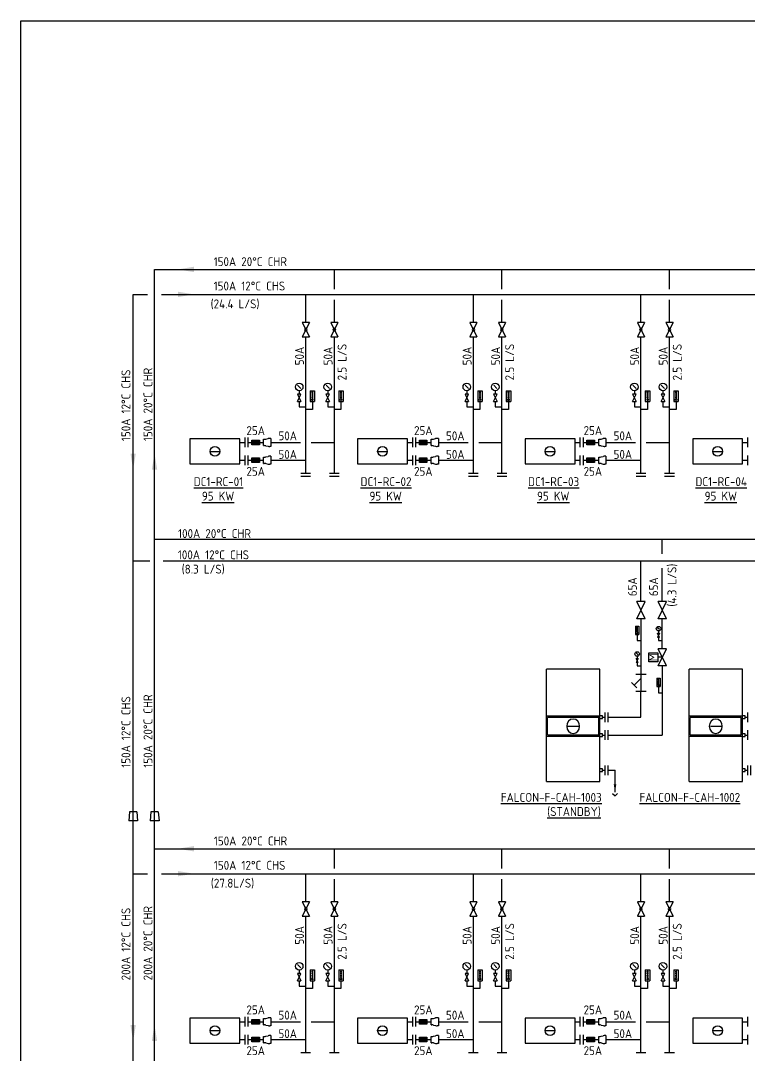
# Model space of a CAD drawing. Extents: x 41366 to 42076, y 84937 to 85507.
# Drawn here: x 41365.6 to 41569.9, y 85216.9 to 85507.1 of the extents above; entities that cross this region are included whole.
import ezdxf
from ezdxf.enums import TextEntityAlignment as Align

# ---------------------------------------------------------------- set-up
doc = ezdxf.new("R2010")
doc.units = 0
doc.header["$LTSCALE"] = 10
for name, color, linetype in [('DETL-TXT', 4, 'Continuous'), ('M-CWTR-9PIPE-R', 110, 'Continuous'), ('M-CWTR-VAVE', 2, 'Continuous'), ('M-EQ-DCC-P2', 22, 'Continuous'), ('M-EQPM-TXT', 4, 'Continuous'), ('M-HVAC-CPIPE', 4, 'Continuous'), ('M-HVAC-EQPM', 22, 'Continuous'), ('M-PIPE-CHWR20', 110, 'Continuous'), ('M-PIPE-CHWS12', 130, 'Continuous'), ('M-PIPE-FITTING', 2, 'Continuous'), ('U-CDA-TXT', 4, 'Continuous'), ('U-CDA-V', 3, 'Continuous'), ('U-CH-V', 3, 'Continuous')]:
    doc.layers.add(name, color=color, linetype=linetype)
doc.styles.add('AA-TXT', font='isocp.shx', dxfattribs={"width": 0.8, "bigfont": 'chineset.shx'})

# ---------------------------------------------------------------- blocks, each defined once
blk = doc.blocks.new('A$C5D640173')
at = {"layer": 'U-CDA-V'}
for p, q in [((0, 0), (0, 2.72)), ((0.88, 0), (0.88, 2.72))]:
    blk.add_line(p, q, dxfattribs=at)

msp = doc.modelspace()

# ---------------------------------------------------------------- linework, layer by layer
for p, q in [((41433.67, 85387.95), (41433.67, 85389.73)), ((41433.67, 85389.73), (41433.89, 85389.73)), ((41434.36, 85389.78), (41434.94, 85389.93)), ((41435.7, 85389.98), (41435.41, 85389.98)), ((41435.7, 85389.98), (41435.7, 85387.7)), ((41480.67, 85387.95), (41480.67, 85389.73)), ((41480.67, 85389.73), (41480.89, 85389.73)), ((41481.36, 85389.78), (41481.94, 85389.93)), ((41482.7, 85389.98), (41482.41, 85389.98)), ((41482.7, 85389.98), (41482.7, 85387.7)), ((41527.67, 85387.95), (41527.67, 85389.73)), ((41527.67, 85389.73), (41527.89, 85389.73)), ((41528.36, 85389.78), (41528.94, 85389.93)), ((41529.7, 85389.98), (41529.41, 85389.98)), ((41529.7, 85389.98), (41529.7, 85387.7)), ((41433.67, 85387.95), (41433.89, 85387.95)), ((41434.36, 85387.89), (41434.94, 85387.75)), ((41435.7, 85387.7), (41435.41, 85387.7)), ((41480.67, 85387.95), (41480.89, 85387.95)), ((41481.36, 85387.89), (41481.94, 85387.75)), ((41482.7, 85387.7), (41482.41, 85387.7)), ((41527.67, 85387.95), (41527.89, 85387.95)), ((41528.36, 85387.89), (41528.94, 85387.75)), ((41529.7, 85387.7), (41529.41, 85387.7)), ((41433.67, 85382.95), (41433.67, 85384.73)), ((41433.67, 85384.73), (41433.89, 85384.73)), ((41434.36, 85384.78), (41434.94, 85384.93)), ((41435.7, 85384.98), (41435.41, 85384.98)), ((41435.7, 85384.98), (41435.7, 85382.7)), ((41480.67, 85382.95), (41480.67, 85384.73)), ((41480.67, 85384.73), (41480.89, 85384.73)), ((41481.36, 85384.78), (41481.94, 85384.93)), ((41482.7, 85384.98), (41482.41, 85384.98)), ((41482.7, 85384.98), (41482.7, 85382.7)), ((41527.67, 85382.95), (41527.67, 85384.73)), ((41527.67, 85384.73), (41527.89, 85384.73)), ((41528.36, 85384.78), (41528.94, 85384.93)), ((41529.7, 85384.98), (41529.41, 85384.98)), ((41529.7, 85384.98), (41529.7, 85382.7)), ((41433.67, 85382.95), (41433.89, 85382.95)), ((41434.36, 85382.89), (41434.94, 85382.75)), ((41435.7, 85382.7), (41435.41, 85382.7)), ((41480.67, 85382.95), (41480.89, 85382.95)), ((41481.36, 85382.89), (41481.94, 85382.75)), ((41482.7, 85382.7), (41482.41, 85382.7)), ((41527.67, 85382.95), (41527.89, 85382.95)), ((41528.36, 85382.89), (41528.94, 85382.75)), ((41529.7, 85382.7), (41529.41, 85382.7)), ((41433.67, 85225.45), (41433.67, 85227.23)), ((41433.67, 85227.23), (41433.89, 85227.23)), ((41434.36, 85227.28), (41434.94, 85227.42)), ((41435.7, 85227.48), (41435.41, 85227.48)), ((41435.7, 85227.48), (41435.7, 85225.2)), ((41480.67, 85225.45), (41480.67, 85227.23)), ((41480.67, 85227.23), (41480.89, 85227.23)), ((41481.36, 85227.28), (41481.94, 85227.42)), ((41482.7, 85227.48), (41482.41, 85227.48)), ((41482.7, 85227.48), (41482.7, 85225.2)), ((41527.67, 85225.45), (41527.67, 85227.23)), ((41527.67, 85227.23), (41527.89, 85227.23)), ((41528.36, 85227.28), (41528.94, 85227.42)), ((41529.7, 85227.48), (41529.41, 85227.48)), ((41529.7, 85227.48), (41529.7, 85225.2)), ((41433.67, 85225.45), (41433.89, 85225.45)), ((41434.36, 85225.39), (41434.94, 85225.25)), ((41435.7, 85225.2), (41435.41, 85225.2)), ((41480.67, 85225.45), (41480.89, 85225.45)), ((41481.36, 85225.39), (41481.94, 85225.25)), ((41482.7, 85225.2), (41482.41, 85225.2)), ((41527.67, 85225.45), (41527.89, 85225.45)), ((41528.36, 85225.39), (41528.94, 85225.25)), ((41529.7, 85225.2), (41529.41, 85225.2)), ((41433.67, 85220.45), (41433.67, 85222.23)), ((41433.67, 85222.23), (41433.89, 85222.23)), ((41434.36, 85222.28), (41434.94, 85222.42)), ((41435.7, 85222.48), (41435.41, 85222.48)), ((41435.7, 85222.48), (41435.7, 85220.2)), ((41480.67, 85220.45), (41480.67, 85222.23)), ((41480.67, 85222.23), (41480.89, 85222.23)), ((41481.36, 85222.28), (41481.94, 85222.42)), ((41482.7, 85222.48), (41482.41, 85222.48)), ((41482.7, 85222.48), (41482.7, 85220.2)), ((41527.67, 85220.45), (41527.67, 85222.23)), ((41527.67, 85222.23), (41527.89, 85222.23)), ((41528.36, 85222.28), (41528.94, 85222.42)), ((41529.7, 85222.48), (41529.41, 85222.48)), ((41529.7, 85222.48), (41529.7, 85220.2)), ((41433.67, 85220.45), (41433.89, 85220.45)), ((41434.36, 85220.39), (41434.94, 85220.25)), ((41435.7, 85220.2), (41435.41, 85220.2)), ((41480.67, 85220.45), (41480.89, 85220.45)), ((41481.36, 85220.39), (41481.94, 85220.25)), ((41482.7, 85220.2), (41482.41, 85220.2)), ((41527.67, 85220.45), (41527.89, 85220.45)), ((41528.36, 85220.39), (41528.94, 85220.25)), ((41529.7, 85220.2), (41529.41, 85220.2))]:
    msp.add_line(p, q)
for centre, start, end in [((41433.89, 85391.73), 270, 283.627), ((41435.41, 85387.98), 90, 103.627), ((41480.89, 85391.73), 270, 283.627), ((41482.41, 85387.98), 90, 103.627), ((41527.89, 85391.73), 270, 283.627), ((41529.41, 85387.98), 90, 103.627), ((41433.89, 85385.95), 76.373, 90), ((41435.41, 85389.7), 256.373, 270), ((41480.89, 85385.95), 76.373, 90), ((41482.41, 85389.7), 256.373, 270), ((41527.89, 85385.95), 76.373, 90), ((41529.41, 85389.7), 256.373, 270), ((41433.89, 85386.73), 270, 283.627), ((41435.41, 85382.98), 90, 103.627), ((41480.89, 85386.73), 270, 283.627), ((41482.41, 85382.98), 90, 103.627), ((41527.89, 85386.73), 270, 283.627), ((41529.41, 85382.98), 90, 103.627), ((41433.89, 85380.95), 76.373, 90), ((41435.41, 85384.7), 256.373, 270), ((41480.89, 85380.95), 76.373, 90), ((41482.41, 85384.7), 256.373, 270), ((41527.89, 85380.95), 76.373, 90), ((41529.41, 85384.7), 256.373, 270), ((41433.89, 85229.23), 270, 283.627), ((41435.41, 85225.48), 90, 103.627), ((41480.89, 85229.23), 270, 283.627), ((41482.41, 85225.48), 90, 103.627), ((41527.89, 85229.23), 270, 283.627), ((41529.41, 85225.48), 90, 103.627), ((41433.89, 85223.45), 76.373, 90), ((41435.41, 85227.2), 256.373, 270), ((41480.89, 85223.45), 76.373, 90), ((41482.41, 85227.2), 256.373, 270), ((41527.89, 85223.45), 76.373, 90), ((41529.41, 85227.2), 256.373, 270), ((41433.89, 85224.23), 270, 283.627), ((41435.41, 85220.48), 90, 103.627), ((41480.89, 85224.23), 270, 283.627), ((41482.41, 85220.48), 90, 103.627), ((41527.89, 85224.23), 270, 283.627), ((41529.41, 85220.48), 90, 103.627), ((41433.89, 85218.45), 76.373, 90), ((41435.41, 85222.2), 256.373, 270), ((41480.89, 85218.45), 76.373, 90), ((41482.41, 85222.2), 256.373, 270), ((41527.89, 85218.45), 76.373, 90), ((41529.41, 85222.2), 256.373, 270)]:
    msp.add_arc(centre, 2, start, end)
at = {"layer": 'DEFPOINTS', "color": 1}
msp.add_lwpolyline([(41365.57, 85507.15), (42076.35, 85507.15), (42076.35, 84936.69), (41365.57, 84936.69)], close=True, dxfattribs=at)
at = {"layer": 'M-CWTR-9PIPE-R'}
for p, q in [((41545.49, 85357.57), (41545.49, 85361.57)), ((41545.49, 85344.19), (41545.49, 85353.57)), ((41545.52, 85330.97), (41545.52, 85339.4)), ((41545.51, 85326.17), (41545.51, 85306.74)), ((41530.32, 85306.74), (41545.51, 85306.74))]:
    msp.add_line(p, q, dxfattribs=at)
at = {"layer": 'M-CWTR-VAVE'}
for p, q in [((41538.34, 85339.39), (41540.74, 85344.19)), ((41540.74, 85339.39), (41538.34, 85344.19)), ((41540.74, 85344.19), (41538.34, 85344.19)), ((41544.33, 85339.39), (41546.73, 85344.19)), ((41546.73, 85339.39), (41544.33, 85344.19)), ((41546.73, 85344.19), (41544.33, 85344.19)), ((41537.98, 85337.35), (41538.95, 85337.35)), ((41537.98, 85337.35), (41538.95, 85337.35)), ((41537.98, 85337.35), (41537.98, 85335)), ((41537.98, 85337.35), (41537.98, 85335)), ((41538.27, 85337.04), (41538.66, 85337.04)), ((41538.27, 85337.04), (41538.66, 85337.04)), ((41538.27, 85336.64), (41538.66, 85336.64)), ((41538.27, 85336.64), (41538.66, 85336.64)), ((41540.74, 85339.39), (41538.34, 85339.39)), ((41538.47, 85337.15), (41538.47, 85335.53)), ((41538.47, 85337.15), (41538.47, 85335.53)), ((41538.95, 85337.35), (41538.95, 85335)), ((41538.95, 85337.35), (41538.95, 85335)), ((41544.74, 85336.33), (41544.19, 85336.88)), ((41546.73, 85339.39), (41544.33, 85339.39)), ((41537.98, 85335), (41538.95, 85335)), ((41537.98, 85335), (41538.95, 85335)), ((41538.27, 85336.25), (41538.66, 85336.25)), ((41538.27, 85336.25), (41538.66, 85336.25)), ((41538.27, 85335.86), (41538.66, 85335.86)), ((41538.27, 85335.86), (41538.66, 85335.86)), ((41538.47, 85335), (41538.47, 85333.26)), ((41538.47, 85335), (41538.47, 85333.26)), ((41544.77, 85335.36), (41544.17, 85334.16)), ((41544.77, 85334.16), (41544.17, 85335.36)), ((41544.17, 85335.36), (41544.77, 85335.36)), ((41544.77, 85334.16), (41544.17, 85334.16)), ((41544.47, 85335.97), (41544.47, 85335.36)), ((41544.47, 85334.16), (41544.47, 85333.26)), ((41538.47, 85333.26), (41539.51, 85333.26)), ((41544.32, 85326.17), (41546.72, 85330.97)), ((41546.72, 85326.17), (41544.32, 85330.97)), ((41546.72, 85330.97), (41544.32, 85330.97)), ((41544.47, 85333.26), (41545.51, 85333.26)), ((41538.77, 85328.27), (41538.17, 85327.07)), ((41538.77, 85327.07), (41538.17, 85328.27)), ((41538.17, 85328.27), (41538.77, 85328.27)), ((41538.74, 85329.23), (41538.19, 85329.79)), ((41538.47, 85328.87), (41538.47, 85328.27)), ((41538.77, 85327.07), (41538.17, 85327.07)), ((41538.47, 85327.07), (41538.47, 85326.17)), ((41538.47, 85326.17), (41539.51, 85326.17)), ((41546.72, 85326.17), (41544.32, 85326.17)), ((41539.53, 85322.67), (41537.62, 85320.77)), ((41541.03, 85323.77), (41538.06, 85323.77)), ((41539.53, 85323.77), (41539.53, 85318.97)), ((41543.98, 85322.72), (41544.95, 85322.72)), ((41543.98, 85322.72), (41544.95, 85322.72)), ((41543.98, 85322.72), (41543.98, 85320.37)), ((41543.98, 85322.72), (41543.98, 85320.37)), ((41544.27, 85322.4), (41544.66, 85322.4)), ((41544.27, 85322.4), (41544.66, 85322.4)), ((41544.47, 85322.52), (41544.47, 85320.9)), ((41544.47, 85322.52), (41544.47, 85320.9)), ((41544.95, 85322.72), (41544.95, 85320.37)), ((41544.95, 85322.72), (41544.95, 85320.37)), ((41536.86, 85321.53), (41538.38, 85320.01)), ((41543.98, 85320.37), (41544.95, 85320.37)), ((41543.98, 85320.37), (41544.95, 85320.37)), ((41544.27, 85322.01), (41544.66, 85322.01)), ((41544.27, 85322.01), (41544.66, 85322.01)), ((41544.27, 85321.62), (41544.66, 85321.62)), ((41544.27, 85321.62), (41544.66, 85321.62)), ((41544.27, 85321.23), (41544.66, 85321.23)), ((41544.27, 85321.23), (41544.66, 85321.23)), ((41544.47, 85320.37), (41544.47, 85318.63)), ((41544.47, 85320.37), (41544.47, 85318.63)), ((41541.03, 85318.97), (41538.06, 85318.97)), ((41544.47, 85318.63), (41545.51, 85318.63))]:
    msp.add_line(p, q, dxfattribs=at)
for centre, radius in [((41544.47, 85336.6), 0.637), ((41538.47, 85335.36), 0.174), ((41538.47, 85335.36), 0.174), ((41538.47, 85329.51), 0.637), ((41544.47, 85320.73), 0.174), ((41544.47, 85320.73), 0.174)]:
    msp.add_circle(centre, radius, dxfattribs=at)
at = {"layer": 'M-EQ-DCC-P2'}
for p, q in [((41427.03, 85389.84), (41413.03, 85389.84)), ((41413.03, 85389.84), (41413.03, 85382.84)), ((41427.03, 85382.84), (41427.03, 85389.84)), ((41428.5, 85387.48), (41428.5, 85390.2)), ((41474.03, 85389.84), (41460.03, 85389.84)), ((41460.03, 85389.84), (41460.03, 85382.84)), ((41474.03, 85382.84), (41474.03, 85389.84)), ((41475.5, 85387.48), (41475.5, 85390.2)), ((41521.03, 85389.84), (41507.03, 85389.84)), ((41507.03, 85389.84), (41507.03, 85382.84)), ((41521.03, 85382.84), (41521.03, 85389.84)), ((41522.5, 85387.48), (41522.5, 85390.2)), ((41568.03, 85389.84), (41554.03, 85389.84)), ((41554.03, 85389.84), (41554.03, 85382.84)), ((41568.03, 85382.84), (41568.03, 85389.84)), ((41569.5, 85387.48), (41569.5, 85390.2)), ((41418.82, 85386.34), (41421.25, 85386.34)), ((41427.03, 85388.84), (41428.5, 85388.84)), ((41465.82, 85386.34), (41468.25, 85386.34)), ((41474.03, 85388.84), (41475.5, 85388.84)), ((41512.82, 85386.34), (41515.25, 85386.34)), ((41521.03, 85388.84), (41522.5, 85388.84)), ((41559.82, 85386.34), (41562.25, 85386.34)), ((41568.03, 85388.84), (41569.5, 85388.84)), ((41427.03, 85383.84), (41428.5, 85383.84)), ((41428.5, 85382.48), (41428.5, 85385.2)), ((41474.03, 85383.84), (41475.5, 85383.84)), ((41475.5, 85382.48), (41475.5, 85385.2)), ((41521.03, 85383.84), (41522.5, 85383.84)), ((41522.5, 85382.48), (41522.5, 85385.2)), ((41568.03, 85383.84), (41569.5, 85383.84)), ((41569.5, 85382.48), (41569.5, 85385.2)), ((41413.03, 85382.84), (41427.03, 85382.84)), ((41460.03, 85382.84), (41474.03, 85382.84)), ((41507.03, 85382.84), (41521.03, 85382.84)), ((41554.03, 85382.84), (41568.03, 85382.84)), ((41427.03, 85227.34), (41413.03, 85227.34)), ((41413.03, 85227.34), (41413.03, 85220.34)), ((41427.03, 85220.34), (41427.03, 85227.34)), ((41427.03, 85226.34), (41428.5, 85226.34)), ((41428.5, 85224.98), (41428.5, 85227.7)), ((41474.03, 85227.34), (41460.03, 85227.34)), ((41460.03, 85227.34), (41460.03, 85220.34)), ((41474.03, 85220.34), (41474.03, 85227.34)), ((41474.03, 85226.34), (41475.5, 85226.34)), ((41475.5, 85224.98), (41475.5, 85227.7)), ((41521.03, 85227.34), (41507.03, 85227.34)), ((41507.03, 85227.34), (41507.03, 85220.34)), ((41521.03, 85220.34), (41521.03, 85227.34)), ((41521.03, 85226.34), (41522.5, 85226.34)), ((41522.5, 85224.98), (41522.5, 85227.7)), ((41568.03, 85227.34), (41554.03, 85227.34)), ((41554.03, 85227.34), (41554.03, 85220.34)), ((41568.03, 85220.34), (41568.03, 85227.34)), ((41568.03, 85226.34), (41569.5, 85226.34)), ((41569.5, 85224.98), (41569.5, 85227.7)), ((41418.82, 85223.84), (41421.25, 85223.84)), ((41465.82, 85223.84), (41468.25, 85223.84)), ((41512.82, 85223.84), (41515.25, 85223.84)), ((41559.82, 85223.84), (41562.25, 85223.84)), ((41427.03, 85221.34), (41428.5, 85221.34)), ((41428.5, 85219.98), (41428.5, 85222.7)), ((41474.03, 85221.34), (41475.5, 85221.34)), ((41475.5, 85219.98), (41475.5, 85222.7)), ((41521.03, 85221.34), (41522.5, 85221.34)), ((41522.5, 85219.98), (41522.5, 85222.7)), ((41568.03, 85221.34), (41569.5, 85221.34)), ((41569.5, 85219.98), (41569.5, 85222.7)), ((41413.03, 85220.34), (41427.03, 85220.34)), ((41460.03, 85220.34), (41474.03, 85220.34)), ((41507.03, 85220.34), (41521.03, 85220.34)), ((41554.03, 85220.34), (41568.03, 85220.34))]:
    msp.add_line(p, q, dxfattribs=at)
for centre in [(41420.03, 85386.34), (41467.03, 85386.34), (41514.03, 85386.34), (41561.03, 85386.34), (41420.03, 85223.84), (41467.03, 85223.84), (41514.03, 85223.84), (41561.03, 85223.84)]:
    msp.add_circle(centre, 1.36, dxfattribs=at)
at = {"layer": 'M-HVAC-CPIPE'}
for p in [(41530.34, 85296.87), (41532.25, 85290.75)]:
    msp.add_line(p, (41532.25, 85296.87), dxfattribs=at)
at = {"layer": 'M-HVAC-EQPM'}
for p, q in [((41513.01, 85293.73), (41513.01, 85325.24)), ((41528.01, 85325.24), (41513.01, 85325.24)), ((41528.01, 85293.73), (41528.01, 85325.24)), ((41553.01, 85293.73), (41553.01, 85325.24)), ((41568.01, 85325.24), (41553.01, 85325.24)), ((41568.01, 85293.73), (41568.01, 85325.24)), ((41528.01, 85312.06), (41513.01, 85312.06)), ((41513.35, 85306.79), (41513.35, 85311.68)), ((41527.67, 85311.68), (41513.35, 85311.68)), ((41527.67, 85306.79), (41527.67, 85311.68)), ((41528.76, 85312.12), (41528.01, 85312.12)), ((41528.01, 85311.36), (41528.76, 85311.36)), ((41528.76, 85311.36), (41528.76, 85312.12)), ((41528.76, 85311.74), (41529.46, 85311.74)), ((41568.01, 85312.06), (41553.01, 85312.06)), ((41553.35, 85306.79), (41553.35, 85311.68)), ((41567.67, 85311.68), (41553.35, 85311.68)), ((41567.67, 85306.79), (41567.67, 85311.68)), ((41568.76, 85312.12), (41568.01, 85312.12)), ((41568.01, 85311.36), (41568.76, 85311.36)), ((41568.76, 85311.36), (41568.76, 85312.12)), ((41568.76, 85311.74), (41569.46, 85311.74)), ((41518.99, 85309.24), (41522.02, 85309.24)), ((41558.99, 85309.24), (41562.02, 85309.24)), ((41513.01, 85306.42), (41528.01, 85306.42)), ((41513.35, 85306.79), (41527.67, 85306.79)), ((41528.76, 85307.12), (41528.01, 85307.12)), ((41528.01, 85306.36), (41528.76, 85306.36)), ((41528.76, 85306.36), (41528.76, 85307.12)), ((41528.76, 85306.74), (41529.46, 85306.74)), ((41553.01, 85306.42), (41568.01, 85306.42)), ((41553.35, 85306.79), (41567.67, 85306.79)), ((41568.76, 85307.12), (41568.01, 85307.12)), ((41568.01, 85306.36), (41568.76, 85306.36)), ((41568.76, 85306.36), (41568.76, 85307.12)), ((41568.76, 85306.74), (41569.46, 85306.74)), ((41528.76, 85297.25), (41528.01, 85297.25)), ((41528.01, 85296.49), (41528.76, 85296.49)), ((41528.76, 85296.49), (41528.76, 85297.25)), ((41528.76, 85296.87), (41529.46, 85296.87)), ((41568.76, 85297.25), (41568.01, 85297.25)), ((41568.01, 85296.49), (41568.76, 85296.49)), ((41568.76, 85296.49), (41568.76, 85297.25)), ((41568.76, 85296.87), (41569.46, 85296.87)), ((41513.01, 85293.73), (41528.01, 85293.73)), ((41553.01, 85293.73), (41568.01, 85293.73))]:
    msp.add_line(p, q, dxfattribs=at)
at = {"layer": 'M-HVAC-EQPM', "extrusion": (0, 0, -1)}
for centre in [(41520.51, 85309.24), (41560.51, 85309.24)]:
    msp.add_ellipse(centre, major_axis=(0, 2.02), ratio=0.9, start_param=-1.570796, end_param=4.712389, dxfattribs=at)
at = {"layer": 'M-PIPE-CHWR20', "ltscale": 0.1}
for p, q in [((41403.1, 85437.37), (41978.39, 85437.37)), ((41403.1, 85339.4), (41403.1, 85437.37)), ((41453.53, 85431.87), (41453.53, 85437.37)), ((41500.53, 85431.87), (41500.53, 85437.37)), ((41547.53, 85431.87), (41547.53, 85437.37)), ((41453.53, 85422.49), (41453.53, 85428.87)), ((41500.53, 85422.49), (41500.53, 85428.87)), ((41547.53, 85422.49), (41547.53, 85428.87)), ((41453.53, 85380.25), (41453.53, 85418.49)), ((41500.53, 85380.25), (41500.53, 85418.49)), ((41547.53, 85380.25), (41547.53, 85418.49)), ((41429.38, 85387.48), (41429.38, 85390.2)), ((41476.38, 85387.48), (41476.38, 85390.2)), ((41523.38, 85387.48), (41523.38, 85390.2)), ((41429.38, 85388.84), (41430.38, 85388.84)), ((41432.51, 85388.84), (41433.67, 85388.84)), ((41435.7, 85388.84), (41444.03, 85388.84)), ((41447.03, 85388.84), (41453.53, 85388.84)), ((41476.38, 85388.84), (41477.38, 85388.84)), ((41479.51, 85388.84), (41480.67, 85388.84)), ((41482.7, 85388.84), (41491.03, 85388.84)), ((41494.03, 85388.84), (41500.53, 85388.84)), ((41523.38, 85388.84), (41524.38, 85388.84)), ((41526.51, 85388.84), (41527.67, 85388.84)), ((41529.7, 85388.84), (41538.03, 85388.84)), ((41541.03, 85388.84), (41547.53, 85388.84)), ((41452.17, 85380.25), (41454.89, 85380.25)), ((41499.17, 85380.25), (41501.89, 85380.25)), ((41546.17, 85380.25), (41548.89, 85380.25)), ((41452.17, 85379.37), (41454.89, 85379.37)), ((41499.17, 85379.37), (41501.89, 85379.37)), ((41546.17, 85379.37), (41548.89, 85379.37)), ((41625.49, 85361.57), (41403.1, 85361.57)), ((41403.1, 85094.94), (41403.1, 85339.4)), ((41402.1, 85285.2), (41401.85, 85282.7)), ((41404.11, 85285.2), (41402.1, 85285.2)), ((41404.11, 85285.2), (41404.36, 85282.7)), ((41404.36, 85282.7), (41401.85, 85282.7)), ((41403.1, 85274.87), (42067.8, 85274.87)), ((41453.53, 85269.37), (41453.53, 85274.87)), ((41500.53, 85269.37), (41500.53, 85274.87)), ((41547.53, 85269.37), (41547.53, 85274.87)), ((41453.53, 85259.99), (41453.53, 85266.37)), ((41500.53, 85259.99), (41500.53, 85266.37)), ((41547.53, 85259.99), (41547.53, 85266.37)), ((41453.53, 85217.75), (41453.53, 85255.99)), ((41500.53, 85217.75), (41500.53, 85255.99)), ((41547.53, 85217.75), (41547.53, 85255.99)), ((41429.38, 85224.98), (41429.38, 85227.7)), ((41429.38, 85226.34), (41430.38, 85226.34)), ((41432.51, 85226.34), (41433.67, 85226.34)), ((41435.7, 85226.34), (41444.03, 85226.34)), ((41447.03, 85226.34), (41453.53, 85226.34)), ((41476.38, 85224.98), (41476.38, 85227.7)), ((41476.38, 85226.34), (41477.38, 85226.34)), ((41479.51, 85226.34), (41480.67, 85226.34)), ((41482.7, 85226.34), (41491.03, 85226.34)), ((41494.03, 85226.34), (41500.53, 85226.34)), ((41523.38, 85224.98), (41523.38, 85227.7)), ((41523.38, 85226.34), (41524.38, 85226.34)), ((41526.51, 85226.34), (41527.67, 85226.34)), ((41529.7, 85226.34), (41538.03, 85226.34)), ((41541.03, 85226.34), (41547.53, 85226.34)), ((41452.17, 85217.75), (41454.89, 85217.75)), ((41499.17, 85217.75), (41501.89, 85217.75)), ((41546.17, 85217.75), (41548.89, 85217.75))]:
    msp.add_line(p, q, dxfattribs=at)
for points in [[(41414.14, 85438.12), (41409.64, 85437.37), (41414.14, 85436.62)], [(41402.35, 85381.23), (41403.1, 85385.73), (41403.85, 85381.23)], [(41414.14, 85275.62), (41409.64, 85274.87), (41414.14, 85274.12)], [(41402.35, 85220.92), (41403.1, 85225.42), (41403.85, 85220.92)]]:
    msp.add_solid(points, dxfattribs=at)
at = {"layer": 'M-PIPE-CHWS12', "ltscale": 0.1}
for p, q in [((41397.1, 85430.37), (41401.1, 85430.37)), ((41397.1, 85339.4), (41397.1, 85430.37)), ((41405.1, 85430.37), (41978.39, 85430.37)), ((41445.53, 85422.49), (41445.53, 85430.37)), ((41492.53, 85422.49), (41492.53, 85430.37)), ((41539.53, 85422.49), (41539.53, 85430.37)), ((41445.53, 85380.25), (41445.53, 85418.49)), ((41492.53, 85380.25), (41492.53, 85418.49)), ((41539.53, 85380.25), (41539.53, 85418.49)), ((41429.38, 85382.48), (41429.38, 85385.2)), ((41429.38, 85383.84), (41430.38, 85383.84)), ((41432.51, 85383.84), (41433.67, 85383.84)), ((41435.7, 85383.84), (41445.53, 85383.84)), ((41476.38, 85382.48), (41476.38, 85385.2)), ((41476.38, 85383.84), (41477.38, 85383.84)), ((41479.51, 85383.84), (41480.67, 85383.84)), ((41482.7, 85383.84), (41492.53, 85383.84)), ((41523.38, 85382.48), (41523.38, 85385.2)), ((41523.38, 85383.84), (41524.38, 85383.84)), ((41526.51, 85383.84), (41527.67, 85383.84)), ((41529.7, 85383.84), (41539.53, 85383.84)), ((41444.17, 85380.25), (41446.89, 85380.25)), ((41491.17, 85380.25), (41493.89, 85380.25)), ((41538.17, 85380.25), (41540.89, 85380.25)), ((41444.17, 85379.37), (41446.89, 85379.37)), ((41491.17, 85379.37), (41493.89, 85379.37)), ((41538.17, 85379.37), (41540.89, 85379.37)), ((41401.74, 85355.57), (41397.1, 85355.57)), ((41619.53, 85355.57), (41405.51, 85355.57)), ((41539.53, 85344.19), (41539.53, 85355.57)), ((41397.1, 85094.94), (41397.1, 85339.4)), ((41539.53, 85339.4), (41539.53, 85323.77)), ((41539.51, 85311.74), (41539.51, 85318.97)), ((41530.34, 85311.74), (41539.51, 85311.74)), ((41396.1, 85285.2), (41395.85, 85282.7)), ((41398.11, 85285.2), (41396.1, 85285.2)), ((41398.11, 85285.2), (41398.36, 85282.7)), ((41398.36, 85282.7), (41395.85, 85282.7)), ((41397.1, 85267.87), (41401.1, 85267.87)), ((41405.1, 85267.87), (42067.8, 85267.87)), ((41445.53, 85259.99), (41445.53, 85267.87)), ((41492.53, 85259.99), (41492.53, 85267.87)), ((41539.53, 85259.99), (41539.53, 85267.87)), ((41445.53, 85217.75), (41445.53, 85255.99)), ((41492.53, 85217.75), (41492.53, 85255.99)), ((41539.53, 85217.75), (41539.53, 85255.99)), ((41429.38, 85219.98), (41429.38, 85222.7)), ((41429.38, 85221.34), (41430.38, 85221.34)), ((41432.51, 85221.34), (41433.67, 85221.34)), ((41435.7, 85221.34), (41445.53, 85221.34)), ((41476.38, 85219.98), (41476.38, 85222.7)), ((41476.38, 85221.34), (41477.38, 85221.34)), ((41479.51, 85221.34), (41480.67, 85221.34)), ((41482.7, 85221.34), (41492.53, 85221.34)), ((41523.38, 85219.98), (41523.38, 85222.7)), ((41523.38, 85221.34), (41524.38, 85221.34)), ((41526.51, 85221.34), (41527.67, 85221.34)), ((41529.7, 85221.34), (41539.53, 85221.34)), ((41444.17, 85217.75), (41446.89, 85217.75)), ((41491.17, 85217.75), (41493.89, 85217.75)), ((41538.17, 85217.75), (41540.89, 85217.75))]:
    msp.add_line(p, q, dxfattribs=at)
for points in [[(41409.64, 85431.12), (41414.14, 85430.37), (41409.64, 85429.62)], [(41396.35, 85385.73), (41397.1, 85381.23), (41397.85, 85385.73)], [(41409.64, 85268.62), (41414.14, 85267.87), (41409.64, 85267.12)], [(41396.35, 85225.42), (41397.1, 85220.92), (41397.85, 85225.42)]]:
    msp.add_solid(points, dxfattribs=at)
at = {"layer": 'M-PIPE-FITTING', "ltscale": 0.1}
for p, q in [((41446.53, 85422.49), (41444.53, 85422.49)), ((41446.53, 85422.49), (41444.53, 85418.49)), ((41444.53, 85422.49), (41446.53, 85418.49)), ((41454.53, 85422.49), (41452.53, 85422.49)), ((41454.53, 85422.49), (41452.53, 85418.49)), ((41452.53, 85422.49), (41454.53, 85418.49)), ((41493.53, 85422.49), (41491.53, 85422.49)), ((41493.53, 85422.49), (41491.53, 85418.49)), ((41491.53, 85422.49), (41493.53, 85418.49)), ((41501.53, 85422.49), (41499.53, 85422.49)), ((41501.53, 85422.49), (41499.53, 85418.49)), ((41499.53, 85422.49), (41501.53, 85418.49)), ((41540.53, 85422.49), (41538.53, 85422.49)), ((41540.53, 85422.49), (41538.53, 85418.49)), ((41538.53, 85422.49), (41540.53, 85418.49)), ((41548.53, 85422.49), (41546.53, 85422.49)), ((41548.53, 85422.49), (41546.53, 85418.49)), ((41546.53, 85422.49), (41548.53, 85418.49)), ((41444.53, 85418.49), (41446.53, 85418.49)), ((41452.53, 85418.49), (41454.53, 85418.49)), ((41491.53, 85418.49), (41493.53, 85418.49)), ((41499.53, 85418.49), (41501.53, 85418.49)), ((41538.53, 85418.49), (41540.53, 85418.49)), ((41546.53, 85418.49), (41548.53, 85418.49)), ((41444.14, 85403.95), (41443.22, 85404.87)), ((41446.75, 85403.36), (41448, 85403.36)), ((41446.75, 85403.36), (41446.75, 85400.35)), ((41448, 85403.36), (41448, 85400.35)), ((41452.14, 85403.95), (41451.22, 85404.87)), ((41454.75, 85403.36), (41456, 85403.36)), ((41454.75, 85403.36), (41454.75, 85400.35)), ((41456, 85403.36), (41456, 85400.35)), ((41491.14, 85403.95), (41490.22, 85404.87)), ((41493.75, 85403.36), (41495, 85403.36)), ((41493.75, 85403.36), (41493.75, 85400.35)), ((41495, 85403.36), (41495, 85400.35)), ((41499.14, 85403.95), (41498.22, 85404.87)), ((41501.75, 85403.36), (41503, 85403.36)), ((41501.75, 85403.36), (41501.75, 85400.35)), ((41503, 85403.36), (41503, 85400.35)), ((41538.14, 85403.95), (41537.22, 85404.87)), ((41540.75, 85403.36), (41542, 85403.36)), ((41540.75, 85403.36), (41540.75, 85400.35)), ((41542, 85403.36), (41542, 85400.35)), ((41546.14, 85403.95), (41545.22, 85404.87)), ((41548.75, 85403.36), (41550, 85403.36)), ((41548.75, 85403.36), (41548.75, 85400.35)), ((41550, 85403.36), (41550, 85400.35)), ((41444.18, 85402.35), (41443.18, 85402.35)), ((41443.18, 85400.35), (41444.18, 85402.35)), ((41443.18, 85402.35), (41444.18, 85400.35)), ((41443.68, 85403.35), (41443.68, 85402.35)), ((41447.12, 85402.96), (41447.63, 85402.96)), ((41447.12, 85402.45), (41447.63, 85402.45)), ((41447.12, 85401.95), (41447.63, 85401.95)), ((41447.12, 85401.45), (41447.63, 85401.45)), ((41447.38, 85403.1), (41447.38, 85401.03)), ((41452.18, 85402.35), (41451.18, 85402.35)), ((41451.18, 85400.35), (41452.18, 85402.35)), ((41451.18, 85402.35), (41452.18, 85400.35)), ((41451.68, 85403.35), (41451.68, 85402.35)), ((41455.12, 85402.96), (41455.63, 85402.96)), ((41455.12, 85402.45), (41455.63, 85402.45)), ((41455.12, 85401.95), (41455.63, 85401.95)), ((41455.12, 85401.45), (41455.63, 85401.45)), ((41455.38, 85403.1), (41455.38, 85401.03)), ((41491.18, 85402.35), (41490.18, 85402.35)), ((41490.18, 85400.35), (41491.18, 85402.35)), ((41490.18, 85402.35), (41491.18, 85400.35)), ((41490.68, 85403.35), (41490.68, 85402.35)), ((41494.12, 85402.96), (41494.63, 85402.96)), ((41494.12, 85402.45), (41494.63, 85402.45)), ((41494.12, 85401.95), (41494.63, 85401.95)), ((41494.12, 85401.45), (41494.63, 85401.45)), ((41494.38, 85403.1), (41494.38, 85401.03)), ((41499.18, 85402.35), (41498.18, 85402.35)), ((41498.18, 85400.35), (41499.18, 85402.35)), ((41498.18, 85402.35), (41499.18, 85400.35)), ((41498.68, 85403.35), (41498.68, 85402.35)), ((41502.12, 85402.96), (41502.63, 85402.96)), ((41502.12, 85402.45), (41502.63, 85402.45)), ((41502.12, 85401.95), (41502.63, 85401.95)), ((41502.12, 85401.45), (41502.63, 85401.45)), ((41502.38, 85403.1), (41502.38, 85401.03)), ((41538.18, 85402.35), (41537.18, 85402.35)), ((41537.18, 85400.35), (41538.18, 85402.35)), ((41537.18, 85402.35), (41538.18, 85400.35)), ((41537.68, 85403.35), (41537.68, 85402.35)), ((41541.12, 85402.96), (41541.63, 85402.96)), ((41541.12, 85402.45), (41541.63, 85402.45)), ((41541.12, 85401.95), (41541.63, 85401.95)), ((41541.12, 85401.45), (41541.63, 85401.45)), ((41541.38, 85403.1), (41541.38, 85401.03)), ((41546.18, 85402.35), (41545.18, 85402.35)), ((41545.18, 85400.35), (41546.18, 85402.35)), ((41545.18, 85402.35), (41546.18, 85400.35)), ((41545.68, 85403.35), (41545.68, 85402.35)), ((41549.12, 85402.96), (41549.63, 85402.96)), ((41549.12, 85402.45), (41549.63, 85402.45)), ((41549.12, 85401.95), (41549.63, 85401.95)), ((41549.12, 85401.45), (41549.63, 85401.45)), ((41549.38, 85403.1), (41549.38, 85401.03)), ((41443.18, 85400.35), (41444.18, 85400.35)), ((41443.68, 85400.35), (41443.68, 85398.84)), ((41443.68, 85398.84), (41445.53, 85398.84)), ((41447.38, 85398.12), (41445.53, 85398.12)), ((41446.75, 85400.35), (41448, 85400.35)), ((41447.38, 85400.35), (41447.38, 85398.12)), ((41451.18, 85400.35), (41452.18, 85400.35)), ((41451.68, 85400.35), (41451.68, 85398.84)), ((41451.68, 85398.84), (41453.53, 85398.84)), ((41455.38, 85398.12), (41453.53, 85398.12)), ((41454.75, 85400.35), (41456, 85400.35)), ((41455.38, 85400.35), (41455.38, 85398.12)), ((41490.18, 85400.35), (41491.18, 85400.35)), ((41490.68, 85400.35), (41490.68, 85398.84)), ((41490.68, 85398.84), (41492.53, 85398.84)), ((41494.38, 85398.12), (41492.53, 85398.12)), ((41493.75, 85400.35), (41495, 85400.35)), ((41494.38, 85400.35), (41494.38, 85398.12)), ((41498.18, 85400.35), (41499.18, 85400.35)), ((41498.68, 85400.35), (41498.68, 85398.84)), ((41498.68, 85398.84), (41500.53, 85398.84)), ((41502.38, 85398.12), (41500.53, 85398.12)), ((41501.75, 85400.35), (41503, 85400.35)), ((41502.38, 85400.35), (41502.38, 85398.12)), ((41537.18, 85400.35), (41538.18, 85400.35)), ((41537.68, 85400.35), (41537.68, 85398.84)), ((41537.68, 85398.84), (41539.53, 85398.84)), ((41541.38, 85398.12), (41539.53, 85398.12)), ((41540.75, 85400.35), (41542, 85400.35)), ((41541.38, 85400.35), (41541.38, 85398.12)), ((41545.18, 85400.35), (41546.18, 85400.35)), ((41545.68, 85400.35), (41545.68, 85398.84)), ((41545.68, 85398.84), (41547.53, 85398.84)), ((41549.38, 85398.12), (41547.53, 85398.12)), ((41548.75, 85400.35), (41550, 85400.35)), ((41549.38, 85400.35), (41549.38, 85398.12)), ((41430.38, 85389.5), (41432.51, 85389.5)), ((41430.38, 85388.17), (41430.38, 85389.5)), ((41430.38, 85389.24), (41430.65, 85389.5)), ((41430.38, 85388.77), (41431.12, 85389.5)), ((41430.38, 85388.3), (41431.59, 85389.5)), ((41431.3, 85388.17), (41430.38, 85389.09)), ((41431.78, 85388.17), (41430.44, 85389.5)), ((41430.72, 85388.17), (41432.06, 85389.5)), ((41432.25, 85388.17), (41430.91, 85389.5)), ((41431.19, 85388.17), (41432.51, 85389.49)), ((41432.51, 85388.38), (41431.38, 85389.5)), ((41431.66, 85388.17), (41432.51, 85389.02)), ((41432.51, 85388.85), (41431.85, 85389.5)), ((41432.51, 85389.32), (41432.32, 85389.5)), ((41432.51, 85389.5), (41432.51, 85388.17)), ((41477.38, 85389.5), (41479.51, 85389.5)), ((41477.38, 85388.17), (41477.38, 85389.5)), ((41477.38, 85389.24), (41477.65, 85389.5)), ((41477.38, 85388.77), (41478.12, 85389.5)), ((41477.38, 85388.3), (41478.59, 85389.5)), ((41478.3, 85388.17), (41477.38, 85389.09)), ((41478.78, 85388.17), (41477.44, 85389.5)), ((41477.72, 85388.17), (41479.06, 85389.5)), ((41479.25, 85388.17), (41477.91, 85389.5)), ((41478.19, 85388.17), (41479.51, 85389.49)), ((41479.51, 85388.38), (41478.38, 85389.5)), ((41478.66, 85388.17), (41479.51, 85389.02)), ((41479.51, 85388.85), (41478.85, 85389.5)), ((41479.51, 85389.32), (41479.32, 85389.5)), ((41479.51, 85389.5), (41479.51, 85388.17)), ((41524.38, 85389.5), (41526.51, 85389.5)), ((41524.38, 85388.17), (41524.38, 85389.5)), ((41524.38, 85389.24), (41524.65, 85389.5)), ((41524.38, 85388.77), (41525.12, 85389.5)), ((41524.38, 85388.3), (41525.59, 85389.5)), ((41525.3, 85388.17), (41524.38, 85389.09)), ((41525.78, 85388.17), (41524.44, 85389.5)), ((41524.72, 85388.17), (41526.06, 85389.5)), ((41526.25, 85388.17), (41524.91, 85389.5)), ((41525.19, 85388.17), (41526.51, 85389.49)), ((41526.51, 85388.38), (41525.38, 85389.5)), ((41525.66, 85388.17), (41526.51, 85389.02)), ((41526.51, 85388.85), (41525.85, 85389.5)), ((41526.51, 85389.32), (41526.32, 85389.5)), ((41526.51, 85389.5), (41526.51, 85388.17)), ((41430.83, 85388.17), (41430.38, 85388.62)), ((41432.51, 85388.17), (41430.38, 85388.17)), ((41432.14, 85388.17), (41432.51, 85388.55)), ((41477.83, 85388.17), (41477.38, 85388.62)), ((41479.51, 85388.17), (41477.38, 85388.17)), ((41479.14, 85388.17), (41479.51, 85388.55)), ((41524.83, 85388.17), (41524.38, 85388.62)), ((41526.51, 85388.17), (41524.38, 85388.17)), ((41526.14, 85388.17), (41526.51, 85388.55)), ((41430.38, 85384.5), (41432.51, 85384.5)), ((41430.38, 85383.17), (41430.38, 85384.5)), ((41430.38, 85384.24), (41430.65, 85384.5)), ((41430.38, 85383.77), (41431.12, 85384.5)), ((41430.38, 85383.3), (41431.59, 85384.5)), ((41431.3, 85383.17), (41430.38, 85384.09)), ((41430.83, 85383.17), (41430.38, 85383.62)), ((41432.51, 85383.17), (41430.38, 85383.17)), ((41431.78, 85383.17), (41430.44, 85384.5)), ((41430.72, 85383.17), (41432.06, 85384.5)), ((41432.25, 85383.17), (41430.91, 85384.5)), ((41431.19, 85383.17), (41432.51, 85384.49)), ((41432.51, 85383.38), (41431.38, 85384.5)), ((41431.66, 85383.17), (41432.51, 85384.02)), ((41432.51, 85383.85), (41431.85, 85384.5)), ((41432.14, 85383.17), (41432.51, 85383.55)), ((41432.51, 85384.32), (41432.32, 85384.5)), ((41432.51, 85384.5), (41432.51, 85383.17)), ((41477.38, 85384.5), (41479.51, 85384.5)), ((41477.38, 85383.17), (41477.38, 85384.5)), ((41477.38, 85384.24), (41477.65, 85384.5)), ((41477.38, 85383.77), (41478.12, 85384.5)), ((41477.38, 85383.3), (41478.59, 85384.5)), ((41478.3, 85383.17), (41477.38, 85384.09)), ((41477.83, 85383.17), (41477.38, 85383.62)), ((41479.51, 85383.17), (41477.38, 85383.17)), ((41478.78, 85383.17), (41477.44, 85384.5)), ((41477.72, 85383.17), (41479.06, 85384.5)), ((41479.25, 85383.17), (41477.91, 85384.5)), ((41478.19, 85383.17), (41479.51, 85384.49)), ((41479.51, 85383.38), (41478.38, 85384.5)), ((41478.66, 85383.17), (41479.51, 85384.02)), ((41479.51, 85383.85), (41478.85, 85384.5)), ((41479.14, 85383.17), (41479.51, 85383.55)), ((41479.51, 85384.32), (41479.32, 85384.5)), ((41479.51, 85384.5), (41479.51, 85383.17)), ((41524.38, 85384.5), (41526.51, 85384.5)), ((41524.38, 85383.17), (41524.38, 85384.5)), ((41524.38, 85384.24), (41524.65, 85384.5)), ((41524.38, 85383.77), (41525.12, 85384.5)), ((41524.38, 85383.3), (41525.59, 85384.5)), ((41525.3, 85383.17), (41524.38, 85384.09)), ((41524.83, 85383.17), (41524.38, 85383.62)), ((41526.51, 85383.17), (41524.38, 85383.17)), ((41525.78, 85383.17), (41524.44, 85384.5)), ((41524.72, 85383.17), (41526.06, 85384.5)), ((41526.25, 85383.17), (41524.91, 85384.5)), ((41525.19, 85383.17), (41526.51, 85384.49)), ((41526.51, 85383.38), (41525.38, 85384.5)), ((41525.66, 85383.17), (41526.51, 85384.02)), ((41526.51, 85383.85), (41525.85, 85384.5)), ((41526.14, 85383.17), (41526.51, 85383.55)), ((41526.51, 85384.32), (41526.32, 85384.5)), ((41526.51, 85384.5), (41526.51, 85383.17)), ((41541.76, 85327.32), (41541.76, 85329.82)), ((41541.76, 85329.82), (41544.26, 85329.82)), ((41544.26, 85329.82), (41544.26, 85327.32)), ((41545.52, 85328.57), (41544.26, 85328.57)), ((41544.26, 85327.32), (41541.76, 85327.32)), ((41446.53, 85259.99), (41444.53, 85259.99)), ((41446.53, 85259.99), (41444.53, 85255.99)), ((41444.53, 85259.99), (41446.53, 85255.99)), ((41454.53, 85259.99), (41452.53, 85259.99)), ((41454.53, 85259.99), (41452.53, 85255.99)), ((41452.53, 85259.99), (41454.53, 85255.99)), ((41493.53, 85259.99), (41491.53, 85259.99)), ((41493.53, 85259.99), (41491.53, 85255.99)), ((41491.53, 85259.99), (41493.53, 85255.99)), ((41501.53, 85259.99), (41499.53, 85259.99)), ((41501.53, 85259.99), (41499.53, 85255.99)), ((41499.53, 85259.99), (41501.53, 85255.99)), ((41540.53, 85259.99), (41538.53, 85259.99)), ((41540.53, 85259.99), (41538.53, 85255.99)), ((41538.53, 85259.99), (41540.53, 85255.99)), ((41548.53, 85259.99), (41546.53, 85259.99)), ((41548.53, 85259.99), (41546.53, 85255.99)), ((41546.53, 85259.99), (41548.53, 85255.99)), ((41444.53, 85255.99), (41446.53, 85255.99)), ((41452.53, 85255.99), (41454.53, 85255.99)), ((41491.53, 85255.99), (41493.53, 85255.99)), ((41499.53, 85255.99), (41501.53, 85255.99)), ((41538.53, 85255.99), (41540.53, 85255.99)), ((41546.53, 85255.99), (41548.53, 85255.99)), ((41444.14, 85241.45), (41443.22, 85242.37)), ((41443.68, 85240.85), (41443.68, 85239.85)), ((41446.75, 85240.86), (41448, 85240.86)), ((41446.75, 85240.86), (41446.75, 85237.85)), ((41448, 85240.86), (41448, 85237.85)), ((41452.14, 85241.45), (41451.22, 85242.37)), ((41451.68, 85240.85), (41451.68, 85239.85)), ((41454.75, 85240.86), (41456, 85240.86)), ((41454.75, 85240.86), (41454.75, 85237.85)), ((41456, 85240.86), (41456, 85237.85)), ((41491.14, 85241.45), (41490.22, 85242.37)), ((41490.68, 85240.85), (41490.68, 85239.85)), ((41493.75, 85240.86), (41495, 85240.86)), ((41493.75, 85240.86), (41493.75, 85237.85)), ((41495, 85240.86), (41495, 85237.85)), ((41499.14, 85241.45), (41498.22, 85242.37)), ((41498.68, 85240.85), (41498.68, 85239.85)), ((41501.75, 85240.86), (41503, 85240.86)), ((41501.75, 85240.86), (41501.75, 85237.85)), ((41503, 85240.86), (41503, 85237.85)), ((41538.14, 85241.45), (41537.22, 85242.37)), ((41537.68, 85240.85), (41537.68, 85239.85)), ((41540.75, 85240.86), (41542, 85240.86)), ((41540.75, 85240.86), (41540.75, 85237.85)), ((41542, 85240.86), (41542, 85237.85)), ((41546.14, 85241.45), (41545.22, 85242.37)), ((41545.68, 85240.85), (41545.68, 85239.85)), ((41548.75, 85240.86), (41550, 85240.86)), ((41548.75, 85240.86), (41548.75, 85237.85)), ((41550, 85240.86), (41550, 85237.85)), ((41444.18, 85239.85), (41443.18, 85239.85)), ((41443.18, 85237.85), (41444.18, 85239.85)), ((41443.18, 85239.85), (41444.18, 85237.85)), ((41447.12, 85240.46), (41447.63, 85240.46)), ((41447.12, 85239.95), (41447.63, 85239.95)), ((41447.12, 85239.45), (41447.63, 85239.45)), ((41447.12, 85238.95), (41447.63, 85238.95)), ((41447.38, 85240.6), (41447.38, 85238.53)), ((41452.18, 85239.85), (41451.18, 85239.85)), ((41451.18, 85237.85), (41452.18, 85239.85)), ((41451.18, 85239.85), (41452.18, 85237.85)), ((41455.12, 85240.46), (41455.63, 85240.46)), ((41455.12, 85239.95), (41455.63, 85239.95)), ((41455.12, 85239.45), (41455.63, 85239.45)), ((41455.12, 85238.95), (41455.63, 85238.95)), ((41455.38, 85240.6), (41455.38, 85238.53)), ((41491.18, 85239.85), (41490.18, 85239.85)), ((41490.18, 85237.85), (41491.18, 85239.85)), ((41490.18, 85239.85), (41491.18, 85237.85)), ((41494.12, 85240.46), (41494.63, 85240.46)), ((41494.12, 85239.95), (41494.63, 85239.95)), ((41494.12, 85239.45), (41494.63, 85239.45)), ((41494.12, 85238.95), (41494.63, 85238.95)), ((41494.38, 85240.6), (41494.38, 85238.53)), ((41499.18, 85239.85), (41498.18, 85239.85)), ((41498.18, 85237.85), (41499.18, 85239.85)), ((41498.18, 85239.85), (41499.18, 85237.85)), ((41502.12, 85240.46), (41502.63, 85240.46)), ((41502.12, 85239.95), (41502.63, 85239.95)), ((41502.12, 85239.45), (41502.63, 85239.45)), ((41502.12, 85238.95), (41502.63, 85238.95)), ((41502.38, 85240.6), (41502.38, 85238.53)), ((41538.18, 85239.85), (41537.18, 85239.85)), ((41537.18, 85237.85), (41538.18, 85239.85)), ((41537.18, 85239.85), (41538.18, 85237.85)), ((41541.12, 85240.46), (41541.63, 85240.46)), ((41541.12, 85239.95), (41541.63, 85239.95)), ((41541.12, 85239.45), (41541.63, 85239.45)), ((41541.12, 85238.95), (41541.63, 85238.95)), ((41541.38, 85240.6), (41541.38, 85238.53)), ((41546.18, 85239.85), (41545.18, 85239.85)), ((41545.18, 85237.85), (41546.18, 85239.85)), ((41545.18, 85239.85), (41546.18, 85237.85)), ((41549.12, 85240.46), (41549.63, 85240.46)), ((41549.12, 85239.95), (41549.63, 85239.95)), ((41549.12, 85239.45), (41549.63, 85239.45)), ((41549.12, 85238.95), (41549.63, 85238.95)), ((41549.38, 85240.6), (41549.38, 85238.53)), ((41443.18, 85237.85), (41444.18, 85237.85)), ((41443.68, 85237.85), (41443.68, 85236.34)), ((41443.68, 85236.34), (41445.53, 85236.34)), ((41447.38, 85235.62), (41445.53, 85235.62)), ((41446.75, 85237.85), (41448, 85237.85)), ((41447.38, 85237.85), (41447.38, 85235.62)), ((41451.18, 85237.85), (41452.18, 85237.85)), ((41451.68, 85237.85), (41451.68, 85236.34)), ((41451.68, 85236.34), (41453.53, 85236.34)), ((41455.38, 85235.62), (41453.53, 85235.62)), ((41454.75, 85237.85), (41456, 85237.85)), ((41455.38, 85237.85), (41455.38, 85235.62)), ((41490.18, 85237.85), (41491.18, 85237.85)), ((41490.68, 85237.85), (41490.68, 85236.34)), ((41490.68, 85236.34), (41492.53, 85236.34)), ((41494.38, 85235.62), (41492.53, 85235.62)), ((41493.75, 85237.85), (41495, 85237.85)), ((41494.38, 85237.85), (41494.38, 85235.62)), ((41498.18, 85237.85), (41499.18, 85237.85)), ((41498.68, 85237.85), (41498.68, 85236.34)), ((41498.68, 85236.34), (41500.53, 85236.34)), ((41502.38, 85235.62), (41500.53, 85235.62)), ((41501.75, 85237.85), (41503, 85237.85)), ((41502.38, 85237.85), (41502.38, 85235.62)), ((41537.18, 85237.85), (41538.18, 85237.85)), ((41537.68, 85237.85), (41537.68, 85236.34)), ((41537.68, 85236.34), (41539.53, 85236.34)), ((41541.38, 85235.62), (41539.53, 85235.62)), ((41540.75, 85237.85), (41542, 85237.85)), ((41541.38, 85237.85), (41541.38, 85235.62)), ((41545.18, 85237.85), (41546.18, 85237.85)), ((41545.68, 85237.85), (41545.68, 85236.34)), ((41545.68, 85236.34), (41547.53, 85236.34)), ((41549.38, 85235.62), (41547.53, 85235.62)), ((41548.75, 85237.85), (41550, 85237.85)), ((41549.38, 85237.85), (41549.38, 85235.62)), ((41430.38, 85227), (41432.51, 85227)), ((41430.38, 85225.67), (41430.38, 85227)), ((41430.38, 85226.74), (41430.65, 85227)), ((41430.38, 85226.27), (41431.12, 85227)), ((41430.38, 85225.8), (41431.59, 85227)), ((41431.3, 85225.67), (41430.38, 85226.59)), ((41431.78, 85225.67), (41430.44, 85227)), ((41430.72, 85225.67), (41432.06, 85227)), ((41432.25, 85225.67), (41430.91, 85227)), ((41431.19, 85225.67), (41432.51, 85226.99)), ((41432.51, 85225.88), (41431.38, 85227)), ((41431.66, 85225.67), (41432.51, 85226.52)), ((41432.51, 85226.35), (41431.85, 85227)), ((41432.51, 85226.82), (41432.32, 85227)), ((41432.51, 85227), (41432.51, 85225.67)), ((41477.38, 85227), (41479.51, 85227)), ((41477.38, 85225.67), (41477.38, 85227)), ((41477.38, 85226.74), (41477.65, 85227)), ((41477.38, 85226.27), (41478.12, 85227)), ((41477.38, 85225.8), (41478.59, 85227)), ((41478.3, 85225.67), (41477.38, 85226.59)), ((41478.78, 85225.67), (41477.44, 85227)), ((41477.72, 85225.67), (41479.06, 85227)), ((41479.25, 85225.67), (41477.91, 85227)), ((41478.19, 85225.67), (41479.51, 85226.99)), ((41479.51, 85225.88), (41478.38, 85227)), ((41478.66, 85225.67), (41479.51, 85226.52)), ((41479.51, 85226.35), (41478.85, 85227)), ((41479.51, 85226.82), (41479.32, 85227)), ((41479.51, 85227), (41479.51, 85225.67)), ((41524.38, 85227), (41526.51, 85227)), ((41524.38, 85225.67), (41524.38, 85227)), ((41524.38, 85226.74), (41524.65, 85227)), ((41524.38, 85226.27), (41525.12, 85227)), ((41524.38, 85225.8), (41525.59, 85227)), ((41525.3, 85225.67), (41524.38, 85226.59)), ((41525.78, 85225.67), (41524.44, 85227)), ((41524.72, 85225.67), (41526.06, 85227)), ((41526.25, 85225.67), (41524.91, 85227)), ((41525.19, 85225.67), (41526.51, 85226.99)), ((41526.51, 85225.88), (41525.38, 85227)), ((41525.66, 85225.67), (41526.51, 85226.52)), ((41526.51, 85226.35), (41525.85, 85227)), ((41526.51, 85226.82), (41526.32, 85227)), ((41526.51, 85227), (41526.51, 85225.67)), ((41430.83, 85225.67), (41430.38, 85226.12)), ((41432.51, 85225.67), (41430.38, 85225.67)), ((41432.14, 85225.67), (41432.51, 85226.05)), ((41477.83, 85225.67), (41477.38, 85226.12)), ((41479.51, 85225.67), (41477.38, 85225.67)), ((41479.14, 85225.67), (41479.51, 85226.05)), ((41524.83, 85225.67), (41524.38, 85226.12)), ((41526.51, 85225.67), (41524.38, 85225.67)), ((41526.14, 85225.67), (41526.51, 85226.05)), ((41430.38, 85222), (41432.51, 85222)), ((41430.38, 85220.67), (41430.38, 85222)), ((41430.38, 85221.74), (41430.65, 85222)), ((41430.38, 85221.27), (41431.12, 85222)), ((41430.38, 85220.8), (41431.59, 85222)), ((41431.3, 85220.67), (41430.38, 85221.59)), ((41430.83, 85220.67), (41430.38, 85221.12)), ((41432.51, 85220.67), (41430.38, 85220.67)), ((41431.78, 85220.67), (41430.44, 85222)), ((41430.72, 85220.67), (41432.06, 85222)), ((41432.25, 85220.67), (41430.91, 85222)), ((41431.19, 85220.67), (41432.51, 85221.99)), ((41432.51, 85220.88), (41431.38, 85222)), ((41431.66, 85220.67), (41432.51, 85221.52)), ((41432.51, 85221.35), (41431.85, 85222)), ((41432.14, 85220.67), (41432.51, 85221.05)), ((41432.51, 85221.82), (41432.32, 85222)), ((41432.51, 85222), (41432.51, 85220.67)), ((41477.38, 85222), (41479.51, 85222)), ((41477.38, 85220.67), (41477.38, 85222)), ((41477.38, 85221.74), (41477.65, 85222)), ((41477.38, 85221.27), (41478.12, 85222)), ((41477.38, 85220.8), (41478.59, 85222)), ((41478.3, 85220.67), (41477.38, 85221.59)), ((41477.83, 85220.67), (41477.38, 85221.12)), ((41479.51, 85220.67), (41477.38, 85220.67)), ((41478.78, 85220.67), (41477.44, 85222)), ((41477.72, 85220.67), (41479.06, 85222)), ((41479.25, 85220.67), (41477.91, 85222)), ((41478.19, 85220.67), (41479.51, 85221.99)), ((41479.51, 85220.88), (41478.38, 85222)), ((41478.66, 85220.67), (41479.51, 85221.52)), ((41479.51, 85221.35), (41478.85, 85222)), ((41479.14, 85220.67), (41479.51, 85221.05)), ((41479.51, 85221.82), (41479.32, 85222)), ((41479.51, 85222), (41479.51, 85220.67)), ((41524.38, 85222), (41526.51, 85222)), ((41524.38, 85220.67), (41524.38, 85222)), ((41524.38, 85221.74), (41524.65, 85222)), ((41524.38, 85221.27), (41525.12, 85222)), ((41524.38, 85220.8), (41525.59, 85222)), ((41525.3, 85220.67), (41524.38, 85221.59)), ((41524.83, 85220.67), (41524.38, 85221.12)), ((41526.51, 85220.67), (41524.38, 85220.67)), ((41525.78, 85220.67), (41524.44, 85222)), ((41524.72, 85220.67), (41526.06, 85222)), ((41526.25, 85220.67), (41524.91, 85222)), ((41525.19, 85220.67), (41526.51, 85221.99)), ((41526.51, 85220.88), (41525.38, 85222)), ((41525.66, 85220.67), (41526.51, 85221.52)), ((41526.51, 85221.35), (41525.85, 85222)), ((41526.14, 85220.67), (41526.51, 85221.05)), ((41526.51, 85221.82), (41526.32, 85222)), ((41526.51, 85222), (41526.51, 85220.67))]:
    msp.add_line(p, q, dxfattribs=at)
for centre, radius in [((41443.68, 85404.41), 1.06), ((41451.68, 85404.41), 1.06), ((41490.68, 85404.41), 1.06), ((41498.68, 85404.41), 1.06), ((41537.68, 85404.41), 1.06), ((41545.68, 85404.41), 1.06), ((41447.38, 85400.81), 0.223), ((41455.38, 85400.81), 0.223), ((41494.38, 85400.81), 0.223), ((41502.38, 85400.81), 0.223), ((41541.38, 85400.81), 0.223), ((41549.38, 85400.81), 0.223), ((41443.68, 85241.91), 1.06), ((41451.68, 85241.91), 1.06), ((41490.68, 85241.91), 1.06), ((41498.68, 85241.91), 1.06), ((41537.68, 85241.91), 1.06), ((41545.68, 85241.91), 1.06), ((41447.38, 85238.31), 0.223), ((41455.38, 85238.31), 0.223), ((41494.38, 85238.31), 0.223), ((41502.38, 85238.31), 0.223), ((41541.38, 85238.31), 0.223), ((41549.38, 85238.31), 0.223)]:
    msp.add_circle(centre, radius, dxfattribs=at)
at = {"layer": 'M-PIPE-FITTING'}
for centre, start, end in [((41445.53, 85420.49), 0, 180), ((41453.53, 85420.49), 0, 180), ((41492.53, 85420.49), 0, 180), ((41500.53, 85420.49), 0, 180), ((41539.53, 85420.49), 0, 180), ((41547.53, 85420.49), 0, 180), ((41445.53, 85420.49), 180, 0), ((41453.53, 85420.49), 180, 0), ((41492.53, 85420.49), 180, 0), ((41500.53, 85420.49), 180, 0), ((41539.53, 85420.49), 180, 0), ((41547.53, 85420.49), 180, 0), ((41445.53, 85257.99), 0, 180), ((41453.53, 85257.99), 0, 180), ((41492.53, 85257.99), 0, 180), ((41500.53, 85257.99), 0, 180), ((41539.53, 85257.99), 0, 180), ((41547.53, 85257.99), 0, 180), ((41445.53, 85257.99), 180, 0), ((41453.53, 85257.99), 180, 0), ((41492.53, 85257.99), 180, 0), ((41500.53, 85257.99), 180, 0), ((41539.53, 85257.99), 180, 0), ((41547.53, 85257.99), 180, 0)]:
    msp.add_arc(centre, 0.375, start, end, dxfattribs=at)
at = {"layer": 'U-CDA-V'}
for p, q in [((41529.46, 85310.38), (41529.46, 85313.1)), ((41530.34, 85310.38), (41530.34, 85313.1)), ((41569.46, 85310.38), (41569.46, 85313.1)), ((41529.46, 85305.38), (41529.46, 85308.1)), ((41530.34, 85305.38), (41530.34, 85308.1)), ((41569.46, 85305.38), (41569.46, 85308.1))]:
    msp.add_line(p, q, dxfattribs=at)
at = {"layer": 'U-CH-V'}
for p in [(41531.56, 85290.38), (41532.94, 85290.38)]:
    msp.add_line(p, (41532.25, 85289.75), dxfattribs=at)
msp.add_lwpolyline([(41532.25, 85290.75, 0, 0.737, 0), (41532.25, 85292.97, 0, 0, 0)], format="xyseb", dxfattribs=at)

# ---------------------------------------------------------------- block references
at = {"layer": 'U-CDA-TXT'}
for p in [(41529.46, 85295.51), (41569.46, 85295.51)]:
    msp.add_blockref('A$C5D640173', p, dxfattribs=at)

# ---------------------------------------------------------------- texts
at = {"layer": 'DEFPOINTS', "style": 'AA-TXT'}
for s, p in [('(24.4 L/S)', (41418.84, 85427.71)), ('(8.3 L/S)', (41410.72, 85353.3)), ('(27.8L/S)', (41418.9, 85265.21))]:
    msp.add_text(s, height=2.5, dxfattribs=at).set_placement(p, align=Align.MIDDLE_LEFT)
for p in [(41456.95, 85406.23), (41503.95, 85406.23), (41550.95, 85406.23), (41456.95, 85243.73), (41503.95, 85243.73), (41550.95, 85243.73)]:
    msp.add_text('2.5 L/S', height=2.5, rotation=90, dxfattribs=at).set_placement(p)
msp.add_text('(4.3 L/S)', height=2.5, rotation=90, dxfattribs=at).set_placement((41548.22, 85342.78), align=Align.MIDDLE_LEFT)
at = {"layer": 'DETL-TXT', "style": 'AA-TXT'}
for s, p in [('150A 20%%DC CHR', (41419.68, 85438.3)), ('150A 12%%DC CHS', (41419.68, 85431.47)), ('25A', (41428.88, 85390.92)), ('50A', (41437.85, 85389.44)), ('25A', (41475.88, 85390.92)), ('50A', (41484.85, 85389.44)), ('25A', (41523.44, 85390.92)), ('50A', (41531.85, 85389.44)), ('50A', (41437.85, 85384.24)), ('50A', (41484.85, 85384.24)), ('50A', (41531.85, 85384.24)), ('25A', (41428.88, 85379.48)), ('25A', (41475.88, 85379.48)), ('25A', (41523.44, 85379.48)), ('100A 20%%DC CHR ', (41409.7, 85362.03)), ('100A 12%%DC CHS', (41409.64, 85356.07)), ('150A 20%%DC CHR', (41419.74, 85275.8)), ('150A 12%%DC CHS', (41419.74, 85268.97)), ('25A', (41428.88, 85228.42)), ('50A', (41437.85, 85226.94)), ('25A', (41475.88, 85228.42)), ('50A', (41484.85, 85226.94)), ('25A', (41523.44, 85228.42)), ('50A', (41531.85, 85226.94)), ('50A', (41437.85, 85221.74)), ('50A', (41484.85, 85221.74)), ('50A', (41531.85, 85221.74)), ('25A', (41428.88, 85216.98)), ('25A', (41475.88, 85216.98)), ('25A', (41523.44, 85216.98))]:
    msp.add_text(s, height=2.5, dxfattribs=at).set_placement(p)
for s, p in [('50A', (41445.02, 85410.48)), ('50A', (41453.02, 85410.48)), ('50A', (41492.02, 85410.48)), ('50A', (41500.02, 85410.48)), ('50A', (41539.02, 85410.48)), ('50A', (41547.02, 85410.48)), ('150A 20%%DC CHR', (41402.51, 85389.22)), ('150A 12%%DC CHS', (41396.33, 85389.22)), ('65A', (41538.37, 85345.71)), ('65A', (41544.32, 85345.71)), ('150A 12%%DC CHS', (41396.33, 85297.6)), ('150A 20%%DC CHR', (41402.51, 85297.6)), ('200A 20%%DC CHR', (41402.51, 85237.94)), ('200A 12%%DC CHS', (41396.33, 85237.94)), ('50A', (41445.02, 85247.98)), ('50A', (41453.02, 85247.98)), ('50A', (41492.02, 85247.98)), ('50A', (41500.02, 85247.98)), ('50A', (41539.02, 85247.98)), ('50A', (41547.02, 85247.98))]:
    msp.add_text(s, height=2.5, rotation=90, dxfattribs=at).set_placement(p)
at = {"layer": 'M-EQPM-TXT', "style": 'AA-TXT'}
for s, p in [('%%UDC1-RC-01', (41421.03, 85377.85)), ('%%UDC1-RC-02', (41468.03, 85377.85)), ('%%UDC1-RC-03', (41515.03, 85377.85)), ('%%UDC1-RC-04', (41562.03, 85377.85)), ('%%U95 KW', (41420.92, 85373.79)), ('%%U95 KW', (41467.92, 85373.79)), ('%%U95 KW', (41514.92, 85373.79)), ('%%U95 KW', (41561.92, 85373.79))]:
    msp.add_text(s, height=2.5, dxfattribs=at).set_placement(p, align=Align.MIDDLE)
for s, p in [('%%UFALCON-F-CAH-1003', (41514.37, 85289.27)), ('%%UFALCON-F-CAH-1002', (41553.23, 85289.27)), ('%%U(STANDBY)', (41520.75, 85285.3))]:
    msp.add_text(s, height=2.5, dxfattribs=at).set_placement(p, align=Align.MIDDLE_CENTER)
at = {"layer": 'M-PIPE-FITTING', "ltscale": 0.1, "style": 'AA-TXT'}
msp.add_text('M', height=2.5, rotation=90, dxfattribs=at).set_placement((41543.01, 85328.57), align=Align.MIDDLE)

doc.saveas('drawing.dxf')
